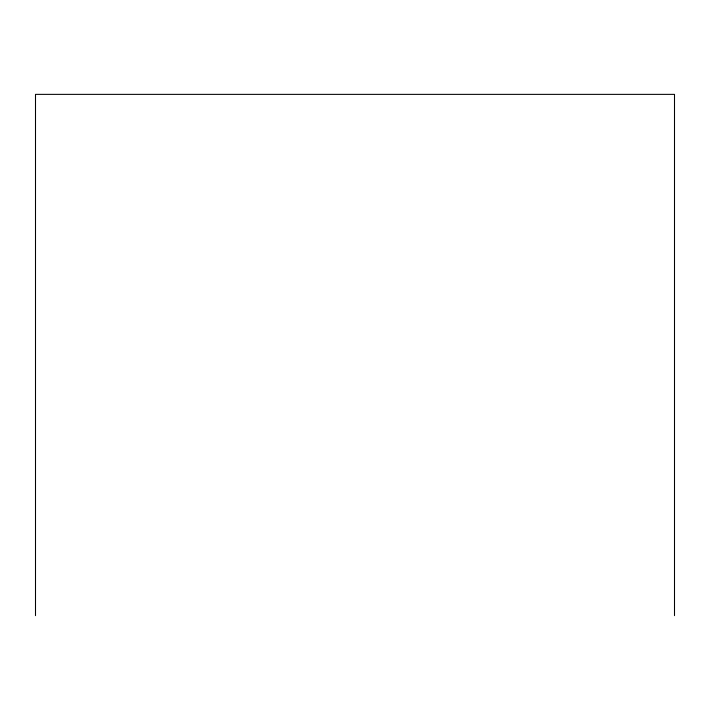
<?xml version="1.0" encoding="UTF-8"?>
<svg xmlns="http://www.w3.org/2000/svg" width="710" height="710" viewBox="0 0 710 710"><rect width="100%" height="100%" fill="white"/><g stroke="black" fill="none" stroke-linecap="round" stroke-linejoin="round"><path stroke-width="1.06" d="M674.5 615.632L674.5 94.368L35.5 94.368L35.5 615.632"/></g></svg>
